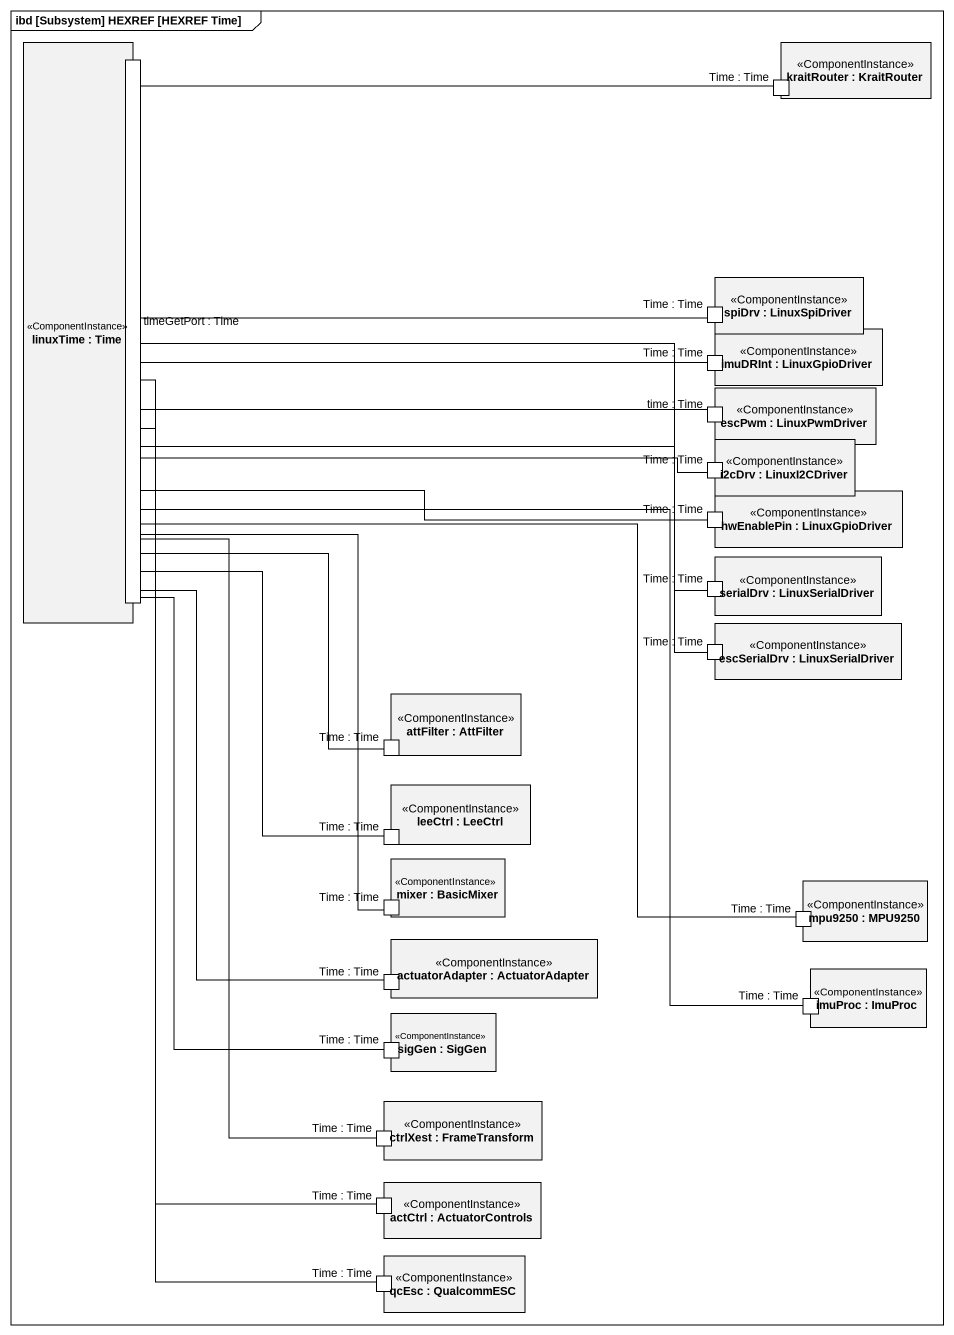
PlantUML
@startuml
mainframe ibd [Subsystem] HEXREF [HEXREF Time]
rectangle "linuxTime : Time" as linuxTime <<ComponentInstance>> {
  port "timeGetPort : Time" as timeGetPort_Time
}
rectangle "kraitRouter : KraitRouter" as kraitRouter <<ComponentInstance>> {
  port "Time : Time" as Time_Time
}
rectangle "spiDrv : LinuxSpiDriver" as spiDrv <<ComponentInstance>> {
  port "Time : Time" as Time_Time_2
}
rectangle "imuDRInt : LinuxGpioDriver" as imuDRInt <<ComponentInstance>> {
  port "Time : Time" as Time_Time_3
}
rectangle "escPwm : LinuxPwmDriver" as escPwm <<ComponentInstance>> {
  port "time : Time" as time_Time
}
rectangle "i2cDrv : LinuxI2CDriver" as i2cDrv <<ComponentInstance>> {
  port "Time : Time" as Time_Time_4
}
rectangle "hwEnablePin : LinuxGpioDriver" as hwEnablePin <<ComponentInstance>> {
  port "Time : Time" as Time_Time_5
}
rectangle "serialDrv : LinuxSerialDriver" as serialDrv <<ComponentInstance>> {
  port "Time : Time" as Time_Time_6
}
rectangle "escSerialDrv : LinuxSerialDriver" as escSerialDrv <<ComponentInstance>> {
  port "Time : Time" as Time_Time_7
}
rectangle "attFilter : AttFilter" as attFilter <<ComponentInstance>> {
  port "Time : Time" as Time_Time_8
}
rectangle "leeCtrl : LeeCtrl" as leeCtrl <<ComponentInstance>> {
  port "Time : Time" as Time_Time_9
}
rectangle "mixer : BasicMixer" as mixer <<ComponentInstance>> {
  port "Time : Time" as Time_Time_10
}
rectangle "mpu9250 : MPU9250" as mpu9250 <<ComponentInstance>> {
  port "Time : Time" as Time_Time_11
}
rectangle "actuatorAdapter : ActuatorAdapter" as actuatorAdapter <<ComponentInstance>> {
  port "Time : Time" as Time_Time_12
}
rectangle "imuProc : ImuProc" as imuProc <<ComponentInstance>> {
  port "Time : Time" as Time_Time_13
}
rectangle "sigGen : SigGen" as sigGen <<ComponentInstance>> {
  port "Time : Time" as Time_Time_14
}
rectangle "ctrlXest : FrameTransform" as ctrlXest <<ComponentInstance>> {
  port "Time : Time" as Time_Time_15
}
rectangle "actCtrl : ActuatorControls" as actCtrl <<ComponentInstance>> {
  port "Time : Time" as Time_Time_16
}
rectangle "qcEsc : QualcommESC" as qcEsc <<ComponentInstance>> {
  port "Time : Time" as Time_Time_17
}
Time_Time -left- timeGetPort_Time
Time_Time_2 -left- timeGetPort_Time
Time_Time_3 -left- timeGetPort_Time
time_Time -left- timeGetPort_Time
Time_Time_4 -left- timeGetPort_Time
Time_Time_5 -left- timeGetPort_Time
Time_Time_6 -left- timeGetPort_Time
Time_Time_7 -left- timeGetPort_Time
Time_Time_8 -up- timeGetPort_Time
Time_Time_9 -up- timeGetPort_Time
Time_Time_10 -up- timeGetPort_Time
Time_Time_11 -up- timeGetPort_Time
Time_Time_12 -up- timeGetPort_Time
Time_Time_13 -up- timeGetPort_Time
Time_Time_14 -up- timeGetPort_Time
Time_Time_15 -up- timeGetPort_Time
Time_Time_16 -up- timeGetPort_Time
Time_Time_17 -up- timeGetPort_Time
@enduml
